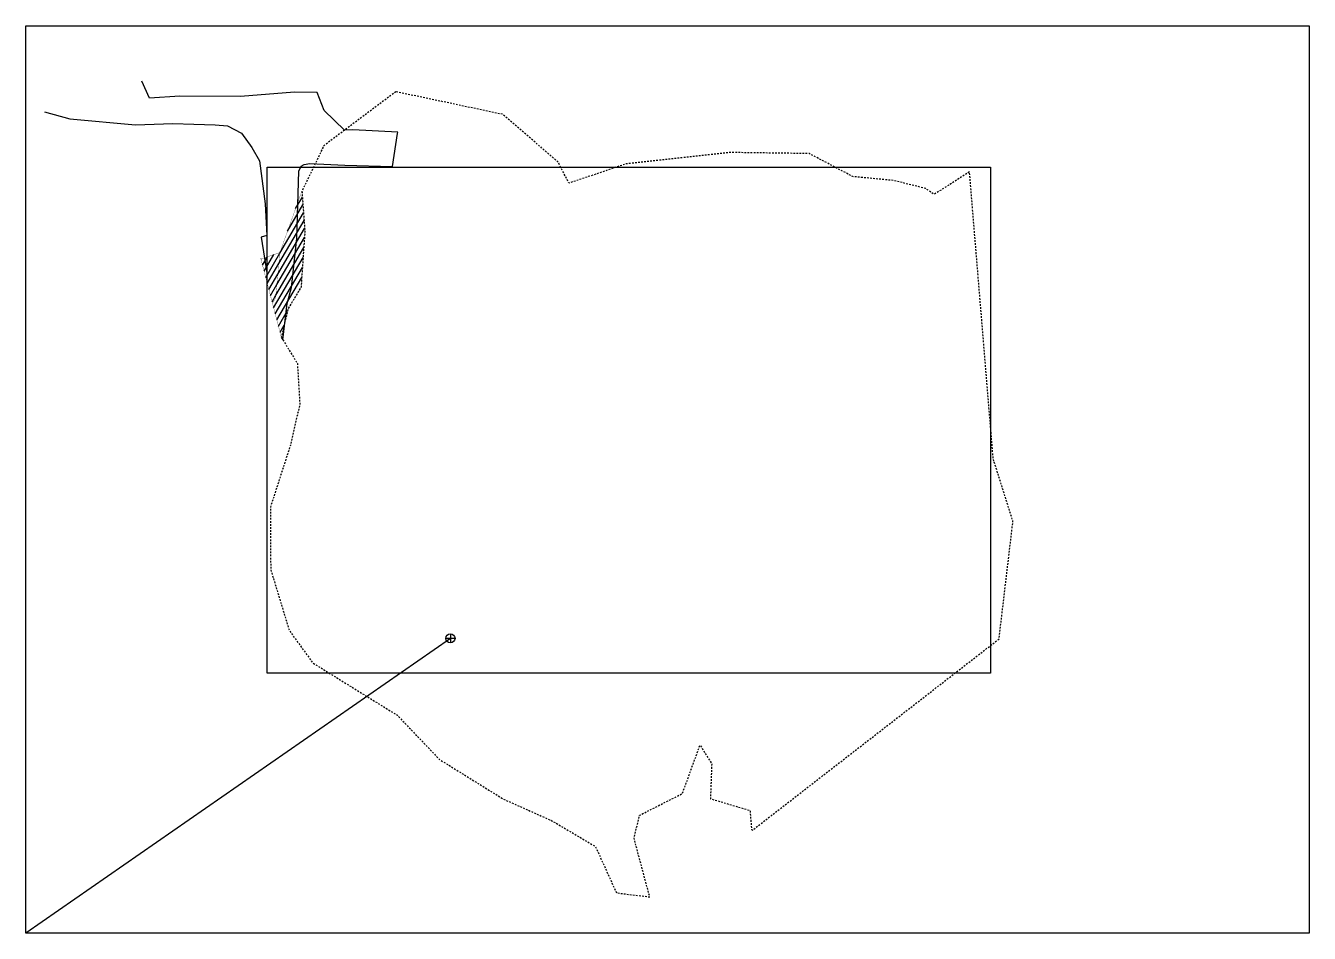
# Model space of a CAD drawing. Header units: millimetres. Extents: x -47382 to 204618, y -51045 to 127155.
import ezdxf

# ---------------------------------------------------------------- set-up
doc = ezdxf.new("R2010")
doc.units = ezdxf.units.MM
doc.header["$LTSCALE"] = 300
doc.header["$MEASUREMENT"] = 0
doc.linetypes.add('HID', pattern=[2, 1.1, -0.9])
doc.layers.get('0').update_dxf_attribs({"linetype": 'CONTINUOUS'})
doc.layers.get('Defpoints').update_dxf_attribs({"color": 153, "linetype": 'CONTINUOUS'})
doc.layers.add('Defpoint', color=161, linetype='CONTINUOUS', plot=False)
doc.layers.add('LSMD_CONT_LDREG_41500', color=1, linetype='CONTINUOUS')
pattern_1 = [(59.62512505, (-197018599.9, -418851415.2), (-754.8935534, 442.4485542), [])]

# ---------------------------------------------------------------- blocks, each defined once
blk = doc.blocks.new('A$C5FDF183A')
at = {"layer": 'Defpoints'}
for p, q in [((1809, 904, -103000), (0, 904, -103000)), ((904, 1809, -103000), (904, 0, -103000))]:
    blk.add_line(p, q, dxfattribs=at)
blk.add_circle((904, 904, -103000), 904, dxfattribs=at)
blk = doc.blocks.new('A$C15A91853')
at = {"layer": 'Defpoints'}
for points in [[(46801, 0), (47587, 7154), (48443, 10307), (49499, 19897), (49907, 33129), (50351, 34136), (50956, 34462), (52066, 34644), (58944, 34310), (68294, 34026), (68303, 34079), (69309, 40554), (69347, 40792), (60535, 41222), (58897, 41176), (54889, 45050), (53481, 48599), (49028, 48631), (38443, 47812), (26550, 47830), (20615, 47453), (19107, 50832)], [(0, 44758), (4948, 43401), (17839, 42226), (25189, 42483), (29295, 42370), (33454, 42220), (35928, 42013), (38652, 40578), (40707, 37777), (42163, 35137), (43272, 26739), (43649, 20480), (42505, 20194), (43607, 13152), (43641, 11401)]]:
    blk.add_lwpolyline(points, dxfattribs=at)

msp = doc.modelspace()

# ---------------------------------------------------------------- hatches: boundary and pattern name
h = msp.add_hatch()
h.set_pattern_fill('ANSI31', color=6, scale=7000, angle=14.62513, style=0)
h.set_pattern_definition(pattern_1)
h.paths.add_polyline_path([(7422, 86726), (6846, 94692), (2520, 82606), (1701, 73766), (1073, 72627), (2807, 65982), (4103, 71534), (6682, 75826)])
h = msp.add_hatch()
h.set_pattern_fill('ANSI31', color=5, scale=7000, angle=14.62513, style=0)
h.set_pattern_definition(pattern_1)
h.paths.add_polyline_path([(2520, 82606), (-1207, 81364), (1073, 72627), (1701, 73766)])

# ---------------------------------------------------------------- linework, layer by layer
at = {"layer": 'Defpoint'}
msp.add_line((36000, 6871), (-47382, -51045), dxfattribs=at)
for points in [[(-47382, 127155), (204618, 127155), (204618, -51045), (-47382, -51045)], [(0, 99371), (142000, 99371), (142000, 0), (0, 0)]]:
    msp.add_lwpolyline(points, close=True, dxfattribs=at)
at = {"layer": 'LSMD_CONT_LDREG_41500', "color": 1, "linetype": 'HID', "flags": 128}
for points in [[(2807, 65982), (5962, 60818), (6435, 52830), (4576, 44767), (679, 32654), (718, 20391), (4358, 8409), (8978, 2063), (25591, -8239), (28165, -10942), (33842, -16903), (46421, -24692), (55898, -28927), (64478, -33988), (68579, -43089), (71701, -43485), (75131, -43888), (72052, -32390), (73145, -27861), (81543, -23604), (85017, -14073), (87290, -17769), (87053, -24607), (94819, -26927), (95111, -30664), (95338, -30759), (143708, 6754), (146434, 29827), (142562, 42118), (137911, 98443), (130976, 94041), (129265, 95197), (122973, 96759), (115014, 97514), (106464, 102042), (90968, 102256), (70507, 100028), (59273, 96228), (57115, 100419), (46269, 109743), (25289, 114179)], [(25289, 114179), (11128, 103553), (6846, 94692), (7422, 86726), (6682, 75826), (4103, 71534), (2807, 65982)]]:
    msp.add_lwpolyline(points, dxfattribs=at)
at = {"layer": 'LSMD_CONT_LDREG_41500', "color": 1, "linetype": 'Continuous', "const_width": 50, "flags": 128}
msp.add_lwpolyline([(2807, 65982), (1073, 72628), (-1207, 81364), (2520, 82606), (6846, 94692), (7422, 86726), (6682, 75826), (4103, 71534), (2807, 65982), (1073, 72626), (1701, 73766), (2520, 82606)], dxfattribs=at)

# ---------------------------------------------------------------- block references
msp.add_blockref('A$C15A91853', (-43666, 65455))
at = {"layer": 'Defpoints'}
msp.add_blockref('A$C5FDF183A', (35096, 5967), dxfattribs=at)

doc.saveas('drawing.dxf')
